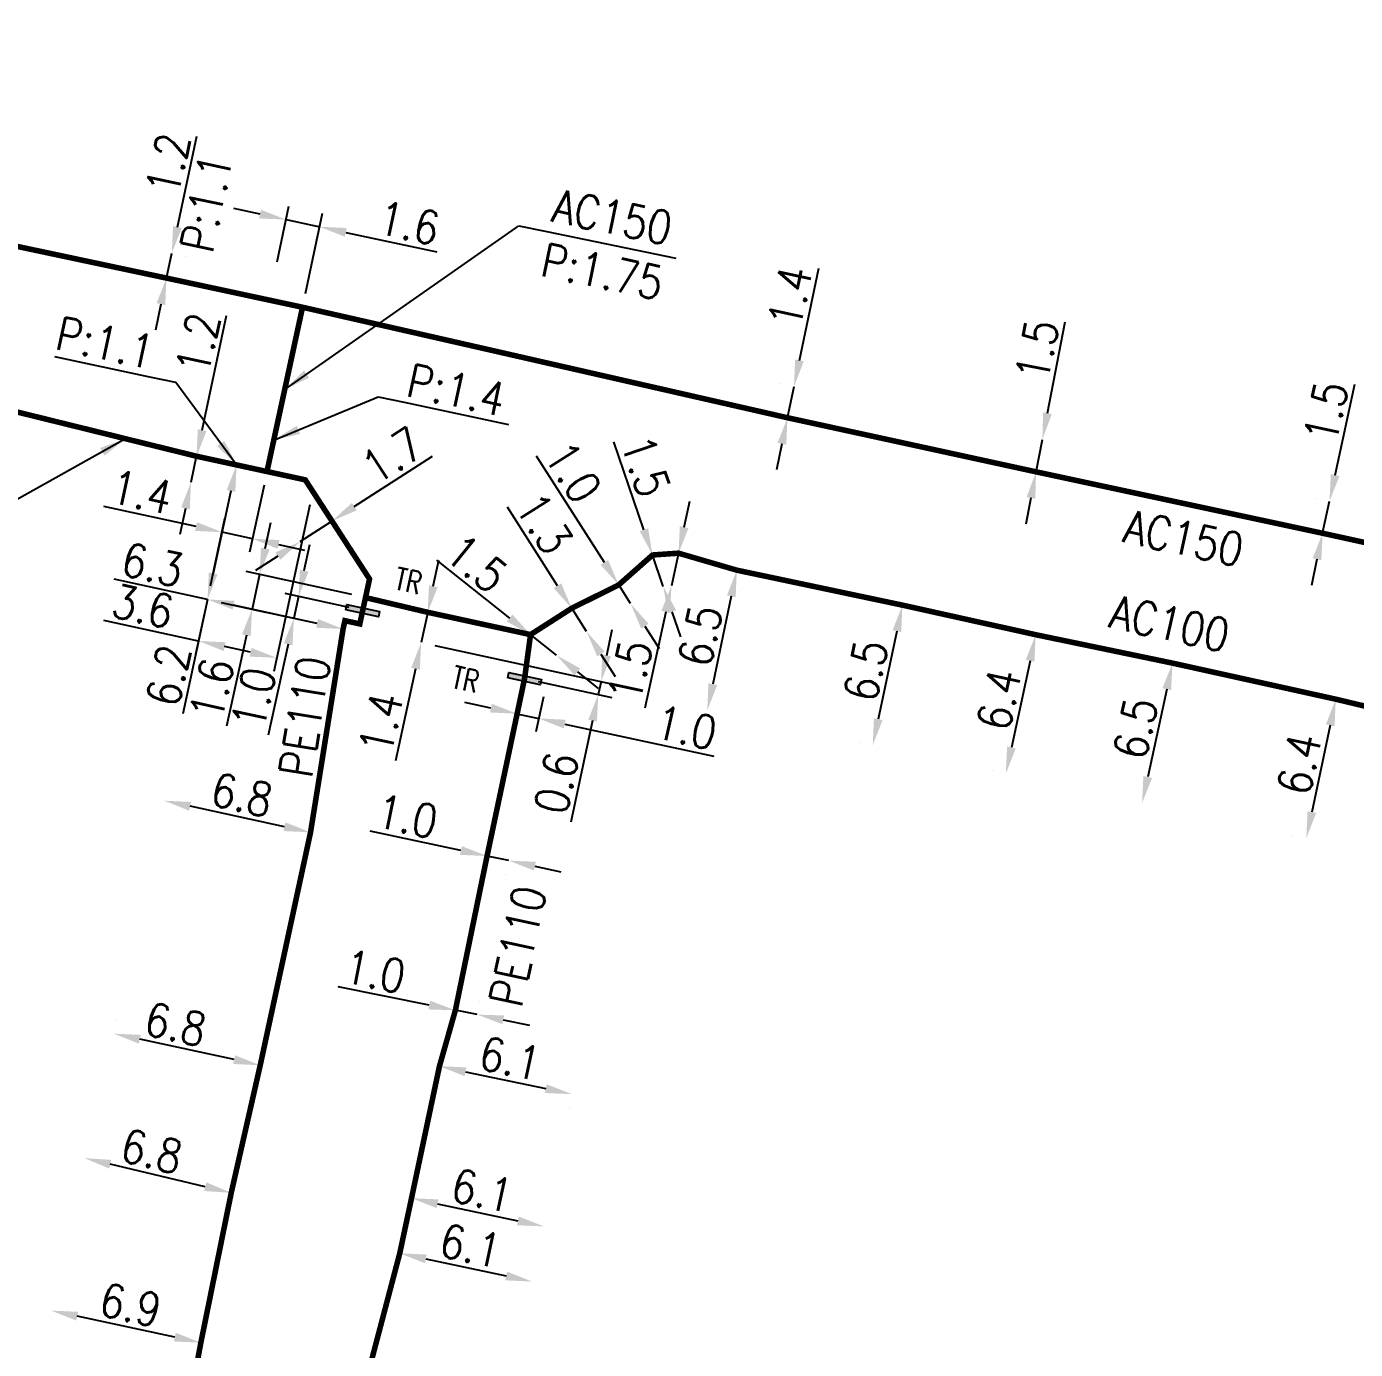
# Model space of a CAD drawing. Header units: millimetres. Extents: x 155997 to 157006, y 121209 to 122008.
# Drawn here: x 156047.7 to 156107.5, y 121793.4 to 121853 of the extents above; entities that cross this region are included whole.
import ezdxf
from ezdxf.enums import TextEntityAlignment as Align

# ---------------------------------------------------------------- set-up
doc = ezdxf.new("R2010")
doc.units = ezdxf.units.MM
doc.linetypes.add('L_25_AP', pattern=[2000, 1000, 1000])
doc.linetypes.add('L_25_PE', pattern=[2000, 1000, 1000])
doc.layers.get('0').update_dxf_attribs({"linetype": 'CONTINUOUS'})
doc.layers.add('L_150', color=1, linetype='CONTINUOUS')
doc.layers.add('L_340', color=7, linetype='CONTINUOUS')
doc.styles.get("Standard").update_dxf_attribs({"font": 'romans.shx', "width": 0.85})
doc.dimstyles.get("Standard").update_dxf_attribs({"dimtxt": 1.5, "dimasz": 1.2, "dimexe": 0.625, "dimexo": 0.625, "dimgap": 0.25, "dimtad": 1, "dimdec": 1, "dimzin": 0, "dimdsep": 46, "dimtxsty": 'Standard', "dimcen": -0.5, "dimadec": 0, "dimazin": 0, "dimtfac": 1, "dimtdec": 1, "dimtmove": 0, "dimatfit": 3, "dimfxl": 0, "dimtolj": 1, "dimtzin": 0, "dimarcsym": 0})

# ---------------------------------------------------------------- blocks, each defined once
blk = doc.blocks.new('*D1057')
at = {"layer": 'L_150', "color": 0, "linetype": 'Continuous', "lineweight": -2, "transparency": 16777216}
for p, q in [((156054.47, 121843.964), (156055.344, 121848.061)), ((156053.979, 121841.666), (156054.219, 121842.791)), ((156054.831, 121842.66), (156054.831, 121842.66)), ((156053.729, 121840.492), (156053.478, 121839.319))]:
    blk.add_line(p, q, dxfattribs=at)
at = {"layer": 'L_150', "color": 0, "linetype": 'Continuous', "transparency": 16777216}
for points in [[(156054.274, 121844.006), (156054.665, 121843.922), (156054.219, 121842.791)], [(156053.533, 121840.534), (156053.924, 121840.451), (156053.979, 121841.666)]]:
    blk.add_solid(points, dxfattribs=at)
at = {"layer": 'L_150', "color": 0, "linetype": 'Continuous', "transparency": 16777216, "insert": (156054.054, 121846.808), "char_height": 1.5, "attachment_point": 5, "rotation": 77.95066}
blk.add_mtext('\\A1;1.2', dxfattribs=at)
blk = doc.blocks.new('*D1059')
at = {"layer": 'L_150', "color": 0, "linetype": 'Continuous', "lineweight": -2, "transparency": 16777216}
for p, q in [((156058.193, 121844.551), (156057.02, 121844.801)), ((156058.961, 121842.399), (156059.497, 121844.911)), ((156059.367, 121844.3), (156060.883, 121843.977)), ((156060.239, 121840.964), (156061.013, 121844.588)), ((156062.056, 121843.726), (156066.153, 121842.852))]:
    blk.add_line(p, q, dxfattribs=at)
at = {"layer": 'L_150', "color": 0, "linetype": 'Continuous', "transparency": 16777216}
for points in [[(156058.235, 121844.746), (156058.151, 121844.355), (156059.367, 121844.3)], [(156062.098, 121843.922), (156062.014, 121843.53), (156060.883, 121843.977)]]:
    blk.add_solid(points, dxfattribs=at)
at = {"layer": 'L_150', "color": 0, "linetype": 'Continuous', "transparency": 16777216, "insert": (156064.9, 121844.142), "char_height": 1.5, "attachment_point": 5, "rotation": 347.95126}
blk.add_mtext('\\A1;1.6', dxfattribs=at)
blk = doc.blocks.new('*D1075')
at = {"layer": 'L_150', "color": 0, "linetype": 'Continuous', "lineweight": -2, "transparency": 16777216}
for p, q in [((156106.045, 121822.823), (156106.045, 121822.823)), ((156106.408, 121821.52), (156105.579, 121817.607)), ((156104.719, 121816.562), (156104.719, 121816.562))]:
    blk.add_line(p, q, dxfattribs=at)
at = {"layer": 'L_150', "color": 0, "linetype": 'Continuous', "transparency": 16777216}
for points in [[(156106.212, 121821.561), (156106.603, 121821.479), (156106.656, 121822.694)], [(156105.384, 121817.648), (156105.775, 121817.565), (156105.331, 121816.433)]]:
    blk.add_solid(points, dxfattribs=at)
at = {"layer": 'L_150', "color": 0, "linetype": 'Continuous', "transparency": 16777216, "insert": (156105.015, 121819.771), "char_height": 1.5, "attachment_point": 5, "rotation": 78.04825}
blk.add_mtext('\\A1;6.4', dxfattribs=at)
blk = doc.blocks.new('*D1077')
at = {"layer": 'L_150', "color": 0, "linetype": 'Continuous', "lineweight": -2, "transparency": 16777216}
blk.add_line((156099.045, 121823.147), (156098.186, 121819.189), dxfattribs=at)
at = {"layer": 'L_150', "color": 0, "linetype": 'Continuous', "transparency": 16777216}
for points in [[(156098.85, 121823.189), (156099.241, 121823.104), (156099.3, 121824.319)], [(156097.991, 121819.231), (156098.382, 121819.146), (156097.932, 121818.016)]]:
    blk.add_solid(points, dxfattribs=at)
at = {"layer": 'L_150', "color": 0, "linetype": 'Continuous', "transparency": 16777216, "insert": (156097.638, 121821.38), "char_height": 1.5, "attachment_point": 5, "rotation": 77.75586}
blk.add_mtext('\\A1;6.5', dxfattribs=at)
blk = doc.blocks.new('*D1078')
at = {"layer": 'L_150', "color": 0, "linetype": 'Continuous', "lineweight": -2, "transparency": 16777216}
for p, q in [((156092.527, 121825.731), (156092.527, 121825.731)), ((156092.885, 121824.426), (156092.045, 121820.516)), ((156091.181, 121819.474), (156091.181, 121819.474))]:
    blk.add_line(p, q, dxfattribs=at)
at = {"layer": 'L_150', "color": 0, "linetype": 'Continuous', "transparency": 16777216}
for points in [[(156092.69, 121824.468), (156093.081, 121824.384), (156093.138, 121825.599)], [(156091.849, 121820.558), (156092.24, 121820.474), (156091.793, 121819.342)]]:
    blk.add_solid(points, dxfattribs=at)
at = {"layer": 'L_150', "color": 0, "linetype": 'Continuous', "transparency": 16777216, "insert": (156091.487, 121822.681), "char_height": 1.5, "attachment_point": 5, "rotation": 77.86652}
blk.add_mtext('\\A1;6.4', dxfattribs=at)
blk = doc.blocks.new('*D1079')
at = {"layer": 'L_150', "color": 0, "linetype": 'Continuous', "lineweight": -2, "transparency": 16777216}
for p, q in [((156086.522, 121827.061), (156086.522, 121827.061)), ((156086.885, 121825.757), (156086.047, 121821.795)), ((156085.187, 121820.75), (156085.187, 121820.75))]:
    blk.add_line(p, q, dxfattribs=at)
at = {"layer": 'L_150', "color": 0, "linetype": 'Continuous', "transparency": 16777216}
for points in [[(156086.69, 121825.799), (156087.081, 121825.716), (156087.134, 121826.931)], [(156085.851, 121821.836), (156086.242, 121821.754), (156085.798, 121820.621)]]:
    blk.add_solid(points, dxfattribs=at)
at = {"layer": 'L_150', "color": 0, "linetype": 'Continuous', "transparency": 16777216, "insert": (156085.488, 121823.983), "char_height": 1.5, "attachment_point": 5, "rotation": 78.04887}
blk.add_mtext('\\A1;6.5', dxfattribs=at)
blk = doc.blocks.new('*D1080')
at = {"layer": 'L_150', "color": 0, "linetype": 'Continuous', "lineweight": -2, "transparency": 16777216}
blk.add_line((156079.426, 121827.331), (156078.591, 121823.368), dxfattribs=at)
at = {"layer": 'L_150', "color": 0, "linetype": 'Continuous', "transparency": 16777216}
for points in [[(156079.23, 121827.373), (156079.621, 121827.29), (156079.673, 121828.506)], [(156078.395, 121823.41), (156078.787, 121823.327), (156078.344, 121822.194)]]:
    blk.add_solid(points, dxfattribs=at)
at = {"layer": 'L_150', "color": 0, "linetype": 'Continuous', "transparency": 16777216, "insert": (156078.03, 121825.556), "char_height": 1.5, "attachment_point": 5, "rotation": 78.10672}
blk.add_mtext('\\A1;6.5', dxfattribs=at)
blk = doc.blocks.new('*D1081')
at = {"layer": 'L_150', "color": 0, "linetype": 'Continuous', "lineweight": -2, "transparency": 16777216}
for p, q in [((156077.303, 121830.444), (156077.559, 121831.617)), ((156077.047, 121829.272), (156076.728, 121827.806)), ((156076.472, 121826.634), (156075.526, 121822.296))]:
    blk.add_line(p, q, dxfattribs=at)
at = {"layer": 'L_150', "color": 0, "linetype": 'Continuous', "transparency": 16777216}
for points in [[(156077.108, 121830.487), (156077.498, 121830.402), (156077.047, 121829.272)], [(156076.277, 121826.677), (156076.668, 121826.591), (156076.728, 121827.806)]]:
    blk.add_solid(points, dxfattribs=at)
at = {"layer": 'L_150', "color": 0, "linetype": 'Continuous', "transparency": 16777216, "insert": (156074.868, 121823.97), "char_height": 1.5, "attachment_point": 5, "rotation": 77.69946}
blk.add_mtext('\\A1;1.5', dxfattribs=at)
blk = doc.blocks.new('*D1082')
at = {"layer": 'L_150', "color": 0, "linetype": 'Continuous', "lineweight": -2, "transparency": 16777216}
for p, q in [((156073.707, 121828.854), (156070.655, 121833.649)), ((156074.888, 121826.998), (156074.352, 121827.842)), ((156075.533, 121825.986), (156076.177, 121824.973))]:
    blk.add_line(p, q, dxfattribs=at)
at = {"layer": 'L_150', "color": 0, "linetype": 'Continuous', "transparency": 16777216}
for points in [[(156073.876, 121828.961), (156073.538, 121828.747), (156074.352, 121827.842)], [(156075.701, 121826.093), (156075.364, 121825.878), (156074.888, 121826.998)]]:
    blk.add_solid(points, dxfattribs=at)
at = {"layer": 'L_150', "color": 0, "linetype": 'Continuous', "transparency": 16777216, "insert": (156072.301, 121832.925), "char_height": 1.5, "attachment_point": 5, "rotation": 302.47509}
blk.add_mtext('\\A1;1.0', dxfattribs=at)
blk = doc.blocks.new('*D1083')
at = {"layer": 'L_150', "color": 0, "linetype": 'Continuous', "lineweight": -2, "transparency": 16777216}
for p, q in [((156055.587, 121834.813), (156056.69, 121839.973)), ((156055.085, 121832.466), (156055.336, 121833.639)), ((156054.834, 121831.292), (156054.583, 121830.119))]:
    blk.add_line(p, q, dxfattribs=at)
at = {"layer": 'L_150', "color": 0, "linetype": 'Continuous', "transparency": 16777216}
for points in [[(156055.391, 121834.855), (156055.782, 121834.771), (156055.336, 121833.639)], [(156054.638, 121831.334), (156055.03, 121831.251), (156055.085, 121832.466)]]:
    blk.add_solid(points, dxfattribs=at)
at = {"layer": 'L_150', "color": 0, "linetype": 'Continuous', "transparency": 16777216, "insert": (156055.4, 121838.721), "char_height": 1.5, "attachment_point": 5, "rotation": 77.93035}
blk.add_mtext('\\A1;1.2', dxfattribs=at)
blk = doc.blocks.new('*D1098')
at = {"layer": 'L_150', "color": 0, "linetype": 'Continuous', "lineweight": -2, "transparency": 16777216}
for p, q in [((156051.738, 121808.236), (156051.738, 121808.236)), ((156057.031, 121806.454), (156052.779, 121807.372)), ((156058.335, 121806.811), (156058.335, 121806.811))]:
    blk.add_line(p, q, dxfattribs=at)
at = {"layer": 'L_150', "color": 0, "linetype": 'Continuous', "transparency": 16777216}
for points in [[(156052.821, 121807.568), (156052.736, 121807.177), (156051.606, 121807.626)], [(156057.073, 121806.649), (156056.988, 121806.258), (156058.203, 121806.201)]]:
    blk.add_solid(points, dxfattribs=at)
at = {"layer": 'L_150', "color": 0, "linetype": 'Continuous', "transparency": 16777216, "insert": (156054.396, 121808.046), "char_height": 1.5, "attachment_point": 5, "rotation": 347.813}
blk.add_mtext('\\A1;6.8', dxfattribs=at)
blk = doc.blocks.new('*D1099')
at = {"layer": 'L_150', "color": 0, "linetype": 'Continuous', "lineweight": -2, "transparency": 16777216}
blk.add_line((156059.297, 121816.949), (156055.045, 121817.867), dxfattribs=at)
at = {"layer": 'L_150', "color": 0, "linetype": 'Continuous', "transparency": 16777216}
for points in [[(156055.087, 121818.063), (156055.003, 121817.672), (156053.872, 121818.121)], [(156059.339, 121817.144), (156059.255, 121816.753), (156060.47, 121816.696)]]:
    blk.add_solid(points, dxfattribs=at)
at = {"layer": 'L_150', "color": 0, "linetype": 'Continuous', "transparency": 16777216, "insert": (156057.382, 121818.386), "char_height": 1.5, "attachment_point": 5, "rotation": 347.81362}
blk.add_mtext('\\A1;6.8', dxfattribs=at)
blk = doc.blocks.new('*D1100')
at = {"layer": 'L_150', "color": 0, "linetype": 'Continuous', "lineweight": -2, "transparency": 16777216}
for p, q in [((156056.886, 121832.074), (156056.083, 121828.36)), ((156055.83, 121827.187), (156054.717, 121822.031))]:
    blk.add_line(p, q, dxfattribs=at)
at = {"layer": 'L_150', "color": 0, "linetype": 'Continuous', "transparency": 16777216}
for points in [[(156056.69, 121832.117), (156057.081, 121832.032), (156057.139, 121833.247)], [(156055.888, 121828.402), (156056.279, 121828.318), (156055.83, 121827.187)]]:
    blk.add_solid(points, dxfattribs=at)
at = {"layer": 'L_150', "color": 0, "linetype": 'Continuous', "transparency": 16777216, "insert": (156054.068, 121823.763), "char_height": 1.5, "attachment_point": 5, "rotation": 77.81362}
blk.add_mtext('\\A1;6.2', dxfattribs=at)
blk = doc.blocks.new('*D1101')
at = {"layer": 'L_150', "color": 0, "linetype": 'Continuous', "lineweight": -2, "transparency": 16777216}
blk.add_line((156055.73, 121800.731), (156051.448, 121801.743), dxfattribs=at)
at = {"layer": 'L_150', "color": 0, "linetype": 'Continuous', "transparency": 16777216}
for points in [[(156051.494, 121801.938), (156051.402, 121801.548), (156050.28, 121802.019)], [(156055.776, 121800.925), (156055.684, 121800.536), (156056.897, 121800.454)]]:
    blk.add_solid(points, dxfattribs=at)
at = {"layer": 'L_150', "color": 0, "linetype": 'Continuous', "transparency": 16777216, "insert": (156053.317, 121802.329), "char_height": 1.5, "attachment_point": 5, "rotation": 346.69649}
blk.add_mtext('\\A1;6.8', dxfattribs=at)
blk = doc.blocks.new('*D1102')
at = {"layer": 'L_150', "color": 0, "linetype": 'Continuous', "lineweight": -2, "transparency": 16777216}
blk.add_line((156054.356, 121793.954), (156049.956, 121794.896), dxfattribs=at)
at = {"layer": 'L_150', "color": 0, "linetype": 'Continuous', "transparency": 16777216}
for points in [[(156049.998, 121795.092), (156049.914, 121794.701), (156048.782, 121795.148)], [(156054.398, 121794.149), (156054.314, 121793.758), (156055.529, 121793.703)]]:
    blk.add_solid(points, dxfattribs=at)
at = {"layer": 'L_150', "color": 0, "linetype": 'Continuous', "transparency": 16777216, "insert": (156052.365, 121795.403), "char_height": 1.5, "attachment_point": 5, "rotation": 347.91257}
blk.add_mtext('\\A1;6.9', dxfattribs=at)
blk = doc.blocks.new('*D1108')
at = {"layer": 'L_150', "color": 0, "linetype": 'Continuous', "lineweight": -2, "transparency": 16777216}
for p, q in [((156067.247, 121815.875), (156063.149, 121816.742)), ((156069.4, 121815.42), (156068.422, 121815.627)), ((156068.292, 121815.016), (156068.292, 121815.016)), ((156069.271, 121814.809), (156069.271, 121814.809)), ((156070.574, 121815.172), (156071.748, 121814.923))]:
    blk.add_line(p, q, dxfattribs=at)
at = {"layer": 'L_150', "color": 0, "linetype": 'Continuous', "transparency": 16777216}
for points in [[(156067.289, 121816.071), (156067.206, 121815.68), (156068.422, 121815.627)], [(156070.615, 121815.367), (156070.533, 121814.976), (156069.4, 121815.42)]]:
    blk.add_solid(points, dxfattribs=at)
at = {"layer": 'L_150', "color": 0, "linetype": 'Continuous', "transparency": 16777216, "insert": (156064.818, 121817.411), "char_height": 1.5, "attachment_point": 5, "rotation": 348.0579}
blk.add_mtext('\\A1;1.0', dxfattribs=at)
blk = doc.blocks.new('*D1109')
at = {"layer": 'L_150', "color": 0, "linetype": 'Continuous', "lineweight": -2, "transparency": 16777216}
for p, q in [((156065.818, 121808.913), (156061.709, 121809.732)), ((156067.117, 121809.292), (156067.117, 121809.292)), ((156068.098, 121809.096), (156068.098, 121809.096)), ((156067.975, 121808.483), (156066.995, 121808.679)), ((156069.152, 121808.249), (156070.329, 121808.015))]:
    blk.add_line(p, q, dxfattribs=at)
at = {"layer": 'L_150', "color": 0, "linetype": 'Continuous', "transparency": 16777216}
for points in [[(156065.857, 121809.109), (156065.779, 121808.717), (156066.995, 121808.679)], [(156069.191, 121808.445), (156069.113, 121808.053), (156067.975, 121808.483)]]:
    blk.add_solid(points, dxfattribs=at)
at = {"layer": 'L_150', "color": 0, "linetype": 'Continuous', "transparency": 16777216, "insert": (156063.371, 121810.421), "char_height": 1.5, "attachment_point": 5, "rotation": 348.73319}
blk.add_mtext('\\A1;1.0', dxfattribs=at)
blk = doc.blocks.new('*D1111')
at = {"layer": 'L_150', "color": 0, "linetype": 'Continuous', "lineweight": -2, "transparency": 16777216}
for p, q in [((156067.451, 121805.91), (156071.072, 121805.147)), ((156066.148, 121805.545), (156066.148, 121805.545)), ((156072.117, 121804.288), (156072.117, 121804.288))]:
    blk.add_line(p, q, dxfattribs=at)
at = {"layer": 'L_150', "color": 0, "linetype": 'Continuous', "transparency": 16777216}
for points in [[(156067.492, 121806.105), (156067.41, 121805.714), (156066.277, 121806.157)], [(156071.113, 121805.343), (156071.03, 121804.951), (156072.246, 121804.899)]]:
    blk.add_solid(points, dxfattribs=at)
at = {"layer": 'L_150', "color": 0, "linetype": 'Continuous', "transparency": 16777216, "insert": (156069.467, 121806.507), "char_height": 1.5, "attachment_point": 5, "rotation": 348.10281}
blk.add_mtext('\\A1;6.1', dxfattribs=at)
blk = doc.blocks.new('*D1112')
at = {"layer": 'L_150', "color": 0, "linetype": 'Continuous', "lineweight": -2, "transparency": 16777216}
blk.add_line((156066.192, 121799.962), (156069.811, 121799.19), dxfattribs=at)
at = {"layer": 'L_150', "color": 0, "linetype": 'Continuous', "transparency": 16777216}
for points in [[(156066.234, 121800.157), (156066.15, 121799.766), (156065.019, 121800.212)], [(156069.853, 121799.386), (156069.769, 121798.995), (156070.984, 121798.94)]]:
    blk.add_solid(points, dxfattribs=at)
at = {"layer": 'L_150', "color": 0, "linetype": 'Continuous', "transparency": 16777216, "insert": (156068.21, 121800.554), "char_height": 1.5, "attachment_point": 5, "rotation": 347.96234}
blk.add_mtext('\\A1;6.1', dxfattribs=at)
blk = doc.blocks.new('*D1113')
at = {"layer": 'L_150', "color": 0, "linetype": 'Continuous', "lineweight": -2, "transparency": 16777216}
blk.add_line((156065.663, 121797.479), (156069.281, 121796.707), dxfattribs=at)
at = {"layer": 'L_150', "color": 0, "linetype": 'Continuous', "transparency": 16777216}
for points in [[(156065.704, 121797.674), (156065.621, 121797.283), (156064.489, 121797.729)], [(156069.323, 121796.903), (156069.24, 121796.512), (156070.455, 121796.457)]]:
    blk.add_solid(points, dxfattribs=at)
at = {"layer": 'L_150', "color": 0, "linetype": 'Continuous', "transparency": 16777216, "insert": (156067.681, 121798.071), "char_height": 1.5, "attachment_point": 5, "rotation": 347.96234}
blk.add_mtext('\\A1;6.1', dxfattribs=at)
blk = doc.blocks.new('*D1127')
at = {"layer": 'L_150', "color": 0, "linetype": 'Continuous', "lineweight": -2, "transparency": 16777216}
for p, q in [((156062.442, 121831.371), (156065.958, 121833.65)), ((156060.008, 121829.794), (156061.435, 121830.719)), ((156059.001, 121829.142), (156057.994, 121828.489))]:
    blk.add_line(p, q, dxfattribs=at)
at = {"layer": 'L_150', "color": 0, "linetype": 'Continuous', "transparency": 16777216}
for points in [[(156062.333, 121831.539), (156062.551, 121831.204), (156061.435, 121830.719)], [(156058.893, 121829.309), (156059.11, 121828.974), (156060.008, 121829.794)]]:
    blk.add_solid(points, dxfattribs=at)
at = {"layer": 'L_150', "color": 0, "linetype": 'Continuous', "transparency": 16777216, "insert": (156064.16, 121833.676), "char_height": 1.5, "attachment_point": 5, "rotation": 32.94492}
blk.add_mtext('\\A1;1.7', dxfattribs=at)
blk = doc.blocks.new('*D1128')
at = {"layer": 'L_150', "color": 0, "linetype": 'Continuous', "lineweight": -2, "transparency": 16777216}
for p, q in [((156058.375, 121832.339), (156057.721, 121829.311)), ((156055.312, 121830.471), (156051.157, 121831.368)), ((156055.962, 121827.798), (156056.616, 121830.828)), ((156057.853, 121829.922), (156056.484, 121830.217)), ((156059.026, 121829.668), (156060.199, 121829.415))]:
    blk.add_line(p, q, dxfattribs=at)
at = {"layer": 'L_150', "color": 0, "linetype": 'Continuous', "transparency": 16777216}
for points in [[(156055.354, 121830.666), (156055.269, 121830.275), (156056.484, 121830.217)], [(156059.068, 121829.864), (156058.984, 121829.473), (156057.853, 121829.922)]]:
    blk.add_solid(points, dxfattribs=at)
at = {"layer": 'L_150', "color": 0, "linetype": 'Continuous', "transparency": 16777216, "insert": (156052.859, 121832.023), "char_height": 1.5, "attachment_point": 5, "rotation": 347.81362}
blk.add_mtext('\\A1;1.4', dxfattribs=at)
blk = doc.blocks.new('*D1129')
at = {"layer": 'L_150', "color": 0, "linetype": 'Continuous', "lineweight": -2, "transparency": 16777216}
for p, q in [((156060.434, 121831.45), (156058.813, 121823.944)), ((156055.426, 121825.315), (156051.153, 121826.237)), ((156055.698, 121826.576), (156055.294, 121824.704)), ((156057.772, 121824.808), (156056.599, 121825.061))]:
    blk.add_line(p, q, dxfattribs=at)
at = {"layer": 'L_150', "color": 0, "linetype": 'Continuous', "transparency": 16777216}
for points in [[(156056.641, 121825.257), (156056.556, 121824.866), (156055.426, 121825.315)], [(156057.814, 121825.004), (156057.729, 121824.613), (156058.945, 121824.555)]]:
    blk.add_solid(points, dxfattribs=at)
at = {"layer": 'L_150', "color": 0, "linetype": 'Continuous', "transparency": 16777216, "insert": (156052.914, 121826.88), "char_height": 1.5, "attachment_point": 5, "rotation": 347.81362}
blk.add_mtext('\\A1;3.6', dxfattribs=at)
blk = doc.blocks.new('*D1130')
at = {"layer": 'L_150', "color": 0, "linetype": 'Continuous', "lineweight": -2, "transparency": 16777216}
for p, q in [((156066.001, 121827.782), (156066.254, 121828.955)), ((156065.748, 121826.609), (156065.452, 121825.241)), ((156065.199, 121824.068), (156064.302, 121819.914))]:
    blk.add_line(p, q, dxfattribs=at)
at = {"layer": 'L_150', "color": 0, "linetype": 'Continuous', "transparency": 16777216}
for points in [[(156065.805, 121827.825), (156066.196, 121827.74), (156065.748, 121826.609)], [(156065.003, 121824.11), (156065.394, 121824.026), (156065.452, 121825.241)]]:
    blk.add_solid(points, dxfattribs=at)
at = {"layer": 'L_150', "color": 0, "linetype": 'Continuous', "transparency": 16777216, "insert": (156063.646, 121821.616), "char_height": 1.5, "attachment_point": 5, "rotation": 77.81362}
blk.add_mtext('\\A1;1.4', dxfattribs=at)
blk = doc.blocks.new('L_340_19')
at = {"linetype": 'Continuous'}
blk.add_hatch(color=0, dxfattribs=at).paths.add_polyline_path([(0.125, 0.75), (-0.125, 0.75), (-0.125, -0.75), (0.125, -0.75)])
at = {"color": 0, "linetype": 'Continuous'}
blk.add_lwpolyline([(-0.125, 0.75), (0.125, 0.75), (0.125, -0.75), (-0.125, -0.75)], close=True, dxfattribs=at)
at = {"color": 0, "linetype": 'Continuous', "width": 0.75}
for tag, height, flags, p in [('TR', 1, 8, (0, 1.981)), ('DEF_LEG', 1.2, 3, (0, -5)), ('DEF_COUP', 1.2, 3, (0, -7.5)), ('DEF_TYPE', 1.2, 3, (0, -10))]:
    blk.add_attdef(tag, text='', height=height, dxfattribs=dict(at, flags=flags)).set_placement(p, align=Align.MIDDLE)
blk = doc.blocks.new('*D1131')
at = {"layer": 'L_340', "color": 0, "linetype": 'Continuous', "lineweight": -2, "transparency": 16777216}
for p, q in [((156073.811, 121824.663), (156074.064, 121825.836)), ((156066.063, 121825.109), (156074.168, 121823.359)), ((156070.723, 121823.489), (156074.042, 121822.772)), ((156073.558, 121823.491), (156073.431, 121822.904)), ((156073.178, 121821.731), (156072.19, 121817.158))]:
    blk.add_line(p, q, dxfattribs=at)
at = {"layer": 'L_340', "color": 0, "linetype": 'Continuous', "transparency": 16777216}
for points in [[(156073.615, 121824.706), (156074.006, 121824.621), (156073.558, 121823.491)], [(156072.982, 121821.773), (156073.373, 121821.689), (156073.431, 121822.904)]]:
    blk.add_solid(points, dxfattribs=at)
at = {"layer": 'L_340', "color": 0, "linetype": 'Continuous', "transparency": 16777216, "insert": (156071.547, 121818.919), "char_height": 1.5, "attachment_point": 5, "rotation": 77.81362}
blk.add_mtext('\\A1;0.6', dxfattribs=at)
blk = doc.blocks.new('*D1132')
at = {"layer": 'L_340', "color": 0, "linetype": 'Continuous', "lineweight": -2, "transparency": 16777216}
for p, q in [((156068.597, 121822.291), (156067.425, 121822.545)), ((156069.98, 121823.01), (156069.638, 121821.427)), ((156070.958, 121822.799), (156070.616, 121821.216)), ((156069.77, 121822.038), (156070.748, 121821.827)), ((156071.921, 121821.574), (156078.639, 121820.123))]:
    blk.add_line(p, q, dxfattribs=at)
at = {"layer": 'L_340', "color": 0, "linetype": 'Continuous', "transparency": 16777216}
for points in [[(156068.64, 121822.487), (156068.555, 121822.096), (156069.77, 121822.038)], [(156071.963, 121821.769), (156071.879, 121821.378), (156070.748, 121821.827)]]:
    blk.add_solid(points, dxfattribs=at)
at = {"layer": 'L_340', "color": 0, "linetype": 'Continuous', "transparency": 16777216, "insert": (156077.389, 121821.416), "char_height": 1.5, "attachment_point": 5, "rotation": 347.81362}
blk.add_mtext('\\A1;1.0', dxfattribs=at)
blk = doc.blocks.new('*D1143')
at = {"layer": 'L_150', "color": 0, "linetype": 'Continuous', "lineweight": -2, "transparency": 16777216}
for p, q in [((156082.496, 121837.958), (156083.369, 121842.118)), ((156081.638, 121836.912), (156081.638, 121836.912)), ((156081.954, 121835.374), (156082.25, 121836.784)), ((156081.342, 121835.503), (156081.342, 121835.503)), ((156081.708, 121834.2), (156081.461, 121833.026))]:
    blk.add_line(p, q, dxfattribs=at)
at = {"layer": 'L_150', "color": 0, "linetype": 'Continuous', "transparency": 16777216}
for points in [[(156082.3, 121837.999), (156082.692, 121837.917), (156082.25, 121836.784)], [(156081.512, 121834.241), (156081.903, 121834.159), (156081.954, 121835.374)]]:
    blk.add_solid(points, dxfattribs=at)
at = {"layer": 'L_150', "color": 0, "linetype": 'Continuous', "transparency": 16777216, "insert": (156082.077, 121840.83), "char_height": 1.5, "attachment_point": 5, "rotation": 78.15136}
blk.add_mtext('\\A1;1.4', dxfattribs=at)
blk = doc.blocks.new('*D1144')
at = {"layer": 'L_150', "color": 0, "linetype": 'Continuous', "lineweight": -2, "transparency": 16777216}
for p, q in [((156093.669, 121835.577), (156094.47, 121839.689)), ((156093.154, 121832.937), (156093.439, 121834.4)), ((156092.924, 121831.759), (156092.695, 121830.582))]:
    blk.add_line(p, q, dxfattribs=at)
at = {"layer": 'L_150', "color": 0, "linetype": 'Continuous', "transparency": 16777216}
for points in [[(156093.473, 121835.616), (156093.865, 121835.539), (156093.439, 121834.4)], [(156092.728, 121831.798), (156093.121, 121831.721), (156093.154, 121832.937)]]:
    blk.add_solid(points, dxfattribs=at)
at = {"layer": 'L_150', "color": 0, "linetype": 'Continuous', "transparency": 16777216, "insert": (156093.203, 121838.414), "char_height": 1.5, "attachment_point": 5, "rotation": 78.96802}
blk.add_mtext('\\A1;1.5', dxfattribs=at)
blk = doc.blocks.new('*D1145')
at = {"layer": 'L_150', "color": 0, "linetype": 'Continuous', "lineweight": -2, "transparency": 16777216}
for p, q in [((156106.629, 121832.789), (156107.512, 121836.885)), ((156105.765, 121831.748), (156105.765, 121831.748)), ((156106.064, 121830.17), (156106.376, 121831.616)), ((156105.453, 121830.301), (156105.453, 121830.301)), ((156105.811, 121828.997), (156105.558, 121827.823))]:
    blk.add_line(p, q, dxfattribs=at)
at = {"layer": 'L_150', "color": 0, "linetype": 'Continuous', "transparency": 16777216}
for points in [[(156106.433, 121832.831), (156106.824, 121832.747), (156106.376, 121831.616)], [(156105.616, 121829.039), (156106.007, 121828.954), (156106.064, 121830.17)]]:
    blk.add_solid(points, dxfattribs=at)
at = {"layer": 'L_150', "color": 0, "linetype": 'Continuous', "transparency": 16777216, "insert": (156106.219, 121835.634), "char_height": 1.5, "attachment_point": 5, "rotation": 77.83268}
blk.add_mtext('\\A1;1.5', dxfattribs=at)
blk = doc.blocks.new('*D1157')
at = {"layer": 'L_150', "color": 0, "linetype": 'Continuous', "lineweight": -2, "transparency": 16777216}
for p, q in [((156055.83, 121827.187), (156051.619, 121828.107)), ((156060.764, 121826.11), (156057.002, 121826.931))]:
    blk.add_line(p, q, dxfattribs=at)
at = {"layer": 'L_150', "color": 0, "linetype": 'Continuous', "transparency": 16777216}
for points in [[(156057.045, 121827.126), (156056.96, 121826.736), (156055.83, 121827.187)], [(156060.806, 121826.305), (156060.721, 121825.914), (156061.936, 121825.854)]]:
    blk.add_solid(points, dxfattribs=at)
at = {"layer": 'L_150', "color": 0, "linetype": 'Continuous', "transparency": 16777216, "insert": (156053.352, 121828.752), "char_height": 1.5, "attachment_point": 5, "rotation": 347.68051}
blk.add_mtext('\\A1;6.3', dxfattribs=at)
blk = doc.blocks.new('*D1158')
at = {"layer": 'L_150', "color": 0, "linetype": 'Continuous', "lineweight": -2, "transparency": 16777216}
for p, q in [((156058.432, 121829.485), (156058.688, 121830.657)), ((156062.335, 121827.404), (156057.565, 121828.446)), ((156058.176, 121828.313), (156057.835, 121826.749)), ((156056.441, 121827.054), (156058.445, 121826.616)), ((156057.579, 121825.577), (156056.685, 121821.484))]:
    blk.add_line(p, q, dxfattribs=at)
at = {"layer": 'L_150', "color": 0, "linetype": 'Continuous', "transparency": 16777216}
for points in [[(156058.237, 121829.528), (156058.627, 121829.442), (156058.176, 121828.313)], [(156057.383, 121825.62), (156057.774, 121825.534), (156057.835, 121826.749)]]:
    blk.add_solid(points, dxfattribs=at)
at = {"layer": 'L_150', "color": 0, "linetype": 'Continuous', "transparency": 16777216, "insert": (156056.027, 121823.158), "char_height": 1.5, "attachment_point": 5, "rotation": 77.68051}
blk.add_mtext('\\A1;1.6', dxfattribs=at)
blk = doc.blocks.new('*D1159')
at = {"layer": 'L_340', "color": 0, "linetype": 'Continuous', "lineweight": -2, "transparency": 16777216}
for p, q in [((156060.187, 121828.487), (156060.443, 121829.66)), ((156062.209, 121826.818), (156059.32, 121827.448)), ((156059.931, 121827.315), (156059.717, 121826.338)), ((156056.441, 121827.054), (156060.328, 121826.205)), ((156059.461, 121825.166), (156058.568, 121821.073))]:
    blk.add_line(p, q, dxfattribs=at)
at = {"layer": 'L_340', "color": 0, "linetype": 'Continuous', "transparency": 16777216}
for points in [[(156059.991, 121828.53), (156060.382, 121828.445), (156059.931, 121827.315)], [(156059.266, 121825.208), (156059.657, 121825.123), (156059.717, 121826.338)]]:
    blk.add_solid(points, dxfattribs=at)
at = {"layer": 'L_340', "color": 0, "linetype": 'Continuous', "transparency": 16777216, "insert": (156057.909, 121822.747), "char_height": 1.5, "attachment_point": 5, "rotation": 77.68051}
blk.add_mtext('\\A1;1.0', dxfattribs=at)
blk = doc.blocks.new('*D1211')
at = {"layer": 'L_150', "color": 0, "linetype": 'Continuous', "lineweight": -2, "transparency": 16777216}
for p, q in [((156075.49, 121830.327), (156074.135, 121834.291)), ((156076.363, 121827.772), (156075.878, 121829.191)), ((156076.751, 121826.636), (156077.139, 121825.501))]:
    blk.add_line(p, q, dxfattribs=at)
at = {"layer": 'L_150', "color": 0, "linetype": 'Continuous', "transparency": 16777216}
for points in [[(156075.679, 121830.392), (156075.3, 121830.262), (156075.878, 121829.191)], [(156076.94, 121826.701), (156076.562, 121826.572), (156076.363, 121827.772)]]:
    blk.add_solid(points, dxfattribs=at)
at = {"layer": 'L_150', "color": 0, "linetype": 'Continuous', "transparency": 16777216, "insert": (156075.565, 121833.2), "char_height": 1.5, "attachment_point": 5, "rotation": 288.86686}
blk.add_mtext('\\A1;1.5', dxfattribs=at)
blk = doc.blocks.new('*D1212')
at = {"layer": 'L_150', "color": 0, "linetype": 'Continuous', "lineweight": -2, "transparency": 16777216}
for p, q in [((156071.592, 121827.804), (156069.343, 121831.339)), ((156072.908, 121825.738), (156072.237, 121826.792)), ((156073.552, 121824.725), (156074.196, 121823.713))]:
    blk.add_line(p, q, dxfattribs=at)
at = {"layer": 'L_150', "color": 0, "linetype": 'Continuous', "transparency": 16777216}
for points in [[(156071.761, 121827.912), (156071.424, 121827.697), (156072.237, 121826.792)], [(156073.721, 121824.833), (156073.383, 121824.618), (156072.908, 121825.738)]]:
    blk.add_solid(points, dxfattribs=at)
at = {"layer": 'L_150', "color": 0, "linetype": 'Continuous', "transparency": 16777216, "insert": (156070.989, 121830.615), "char_height": 1.5, "attachment_point": 5, "rotation": 302.47509}
blk.add_mtext('\\A1;1.3', dxfattribs=at)
blk = doc.blocks.new('*D1213')
at = {"layer": 'L_150', "color": 0, "linetype": 'Continuous', "lineweight": -2, "transparency": 16777216}
for p, q in [((156069.441, 121826.349), (156066.16, 121828.954)), ((156071.556, 121824.67), (156070.381, 121825.603)), ((156072.495, 121823.924), (156073.435, 121823.178))]:
    blk.add_line(p, q, dxfattribs=at)
at = {"layer": 'L_150', "color": 0, "linetype": 'Continuous', "transparency": 16777216}
for points in [[(156069.565, 121826.506), (156069.317, 121826.192), (156070.381, 121825.603)], [(156072.62, 121824.081), (156072.371, 121823.767), (156071.556, 121824.67)]]:
    blk.add_solid(points, dxfattribs=at)
at = {"layer": 'L_150', "color": 0, "linetype": 'Continuous', "transparency": 16777216, "insert": (156067.952, 121828.808), "char_height": 1.5, "attachment_point": 5, "rotation": 321.55333}
blk.add_mtext('\\A1;1.5', dxfattribs=at)

msp = doc.modelspace()

# ---------------------------------------------------------------- linework, layer by layer
at = {"layer": 'L_150', "linetype": 'L_25_AP', "ltscale": 0.5, "const_width": 0.25, "flags": 128}
for points in [[(156218.739, 121798.108), (156218.739, 121798.108), (156217.951, 121798.355), (156217.184, 121798.596), (156212.876, 121800.448), (156210.839, 121801.106), (156199.451, 121804.84), (156181, 121810.502), (156171.8, 121813.436), (156146.7, 121821.231), (156134.806, 121823.801), (156122.88, 121826.481), (156106.064, 121830.17), (156093.154, 121832.937), (156081.954, 121835.374), (156060.109, 121840.352), (156053.979, 121841.666), (156036.313, 121845.414), (156023.595, 121848.106), (156022.221, 121848.397), (156009.554, 121850.954), (156006.505, 121851.57), (156006.505, 121851.57), (156000, 121852.872)], [(156062.819, 121826.684), (156062.946, 121827.271), (156063.127, 121828.108), (156061.435, 121830.719), (156060.566, 121832.06), (156060.232, 121832.575), (156058.507, 121832.95), (156057.139, 121833.247), (156055.336, 121833.639), (156038.964, 121837.676), (156025.45, 121840.171), (156024.13, 121840.452)], [(156060.109, 121840.352), (156058.507, 121832.95)], [(156070.112, 121823.621), (156070.381, 121825.603), (156072.237, 121826.792), (156074.352, 121827.842), (156075.878, 121829.191), (156077.047, 121829.272), (156077.047, 121829.272), (156079.673, 121828.506), (156087.134, 121826.931), (156093.138, 121825.599), (156099.3, 121824.319), (156106.656, 121822.694), (156110.467, 121821.781), (156117.952, 121820.235), (156125.942, 121818.56), (156137.702, 121816.05), (156143.513, 121814.407), (156163.209, 121808.535), (156166.763, 121807.394), (156167.571, 121807.345), (156168.37, 121807.088), (156168.502, 121806.778)], [(156070.381, 121825.603), (156065.748, 121826.609), (156062.946, 121827.271)]]:
    msp.add_lwpolyline(points, dxfattribs=at)
at = {"layer": 'L_150', "linetype": 'L_25_PE', "ltscale": 0.5, "const_width": 0.25, "flags": 128}
msp.add_lwpolyline([(156062.819, 121826.684), (156062.69, 121826.085), (156062.018, 121826.231), (156061.936, 121825.854), (156060.47, 121816.696), (156058.203, 121806.201), (156056.897, 121800.454), (156055.529, 121793.703), (156054.261, 121786.975), (156052.725, 121780.41), (156051.36, 121774.099), (156049.524, 121765.635), (156048.888, 121760.067)], dxfattribs=at)
msp.add_lwpolyline([(156070.112, 121823.621), (156068.422, 121815.627), (156066.995, 121808.679), (156066.277, 121806.157), (156065.019, 121800.212), (156064.489, 121797.729), (156062.885, 121791.644), (156061.504, 121786.139), (156060.556, 121781.764), (156059.388, 121775.879), (156058.083, 121769.65), (156056.444, 121761.572), (156054.474, 121753.159), (156054.517, 121752.089), (156054.181, 121750.485, 0.243893), (156055.477, 121745.941), (156055.477, 121745.941), (156055.477, 121745.941, 0.12553), (156057.608, 121744.687), (156058.378, 121744.463), (156063.676, 121742.944), (156066.453, 121742.602), (156070.384, 121742.118), (156076.663, 121739.993), (156084.452, 121738.53), (156093.247, 121736.641), (156100.751, 121735.083), (156112.628, 121732.977), (156112.628, 121732.977), (156117.551, 121732.105, 0.283655), (156121.805, 121733.728), (156123.475, 121736.036), (156123.475, 121736.036), (156127.506, 121741.404), (156132.317, 121748.006), (156136.869, 121753.956), (156140.78, 121759.131), (156144.85, 121764.565), (156149.574, 121770.878), (156153.01, 121775.604), (156158.133, 121782.582), (156159.449, 121784.439), (156163.114, 121788.96), (156167.674, 121795.608), (156169.128, 121797.46)], format="xyb", dxfattribs=at)

# ---------------------------------------------------------------- block references
at = {"layer": 'L_340'}
ref = msp.add_blockref('L_340_19', (156062.819, 121826.684), dxfattribs=dict(at, rotation=77.81362122391295))
ref.add_attrib('TR', 'TR', dxfattribs={"layer": '0', "color": 0, "linetype": 'Continuous', "height": 1, "rotation": 347.84343, "width": 0.75, "flags": 8}).set_placement((156064.879, 121828.025), align=Align.MIDDLE)
ref = msp.add_blockref('L_340_19', (156070.112, 121823.621), dxfattribs=dict(at, rotation=77.81362122168564))
ref.add_attrib('TR', 'TR', dxfattribs={"layer": '0', "color": 0, "linetype": 'Continuous', "height": 1, "rotation": 347.84343, "width": 0.75, "flags": 8}).set_placement((156067.455, 121823.585), align=Align.MIDDLE)

# ---------------------------------------------------------------- texts
at = {"layer": 'L_150', "linetype": 'Continuous', "width": 0.85}
for s, rotation, p in [('AC150', 347.79288, (156097.009, 121829.788)), ('AC100', 347.69946, (156096.381, 121825.944)), ('PE110', 80.90409, (156060.52, 121819.089)), ('PE110', 77.87815, (156069.966, 121808.738))]:
    msp.add_text(s, height=1.5, rotation=rotation, dxfattribs=at).set_placement(p)
at = {"layer": 'L_150', "linetype": 'Continuous', "char_height": 1.5}
for s, insert, attachment_point, rotation in [('\\A1;P:1.1', (156056.97, 121847.059), 9, 77.95066), ('\\A1;AC150\\PP:1.75', (156070.769, 121841.781), 7, 348.34844), ('\\A1;P:1.1', (156053.234, 121837.552), 9, 347.97278), ('\\A1;P:1.4', (156064.721, 121836.354), 7, 347.97278)]:
    msp.add_mtext(s, dxfattribs=dict(at, insert=insert, attachment_point=attachment_point, rotation=rotation))

# ---------------------------------------------------------------- dimensions: what is measured, and where the dimension line sits
at = {"layer": 'L_150', "linetype": 'Continuous'}
for base, p1, p2, angle, picture, middle in [((156054.2194, 121842.7905), (156053.97933, 121841.66584), (156054.2194, 121842.7905), 257.95066, '*D1057', (156055.03242, 121846.59934)), ((156059.3667, 121844.3001), (156060.109, 121840.3523), (156058.8305, 121841.7879), 347.95126, '*D1059', (156064.6914, 121843.1636)), ((156082.25, 121836.784), (156081.954, 121835.374), (156082.25, 121836.784), 258.15136, '*D1143', (156083.056, 121840.625)), ((156055.085, 121832.466), (156055.336, 121833.639), (156055.085, 121832.466), 77.93035, '*D1083', (156056.378, 121838.512)), ((156093.439, 121834.4), (156093.154, 121832.937), (156093.439, 121834.4), 258.96802, '*D1144', (156094.184, 121838.222)), ((156106.376, 121831.616), (156106.064, 121830.17), (156106.376, 121831.616), 257.83268, '*D1145', (156107.197, 121835.423)), ((156060.008, 121829.794), (156061.435, 121830.719), (156060.008, 121829.794), 32.94492, '*D1127', (156064.703, 121832.837)), ((156074.888, 121826.998), (156074.352, 121827.842), (156074.888, 121826.998), 122.47509, '*D1082', (156071.458, 121832.388)), ((156076.363, 121827.772), (156075.878, 121829.191), (156076.363, 121827.772), 108.86686, '*D1211', (156074.618, 121832.877)), ((156056.484, 121830.217), (156058.507, 121832.95), (156055.83, 121827.187), 347.81362, '*D1128', (156052.648, 121831.046)), ((156055.83, 121827.187), (156057.139, 121833.247), (156055.83, 121827.187), 77.81362, '*D1100', (156055.045, 121823.552)), ((156072.9079, 121825.7375), (156072.2367, 121826.7921), (156072.9079, 121825.7375), 122.47509, '*D1212', (156070.1455, 121830.0777)), ((156055.426, 121825.315), (156060.566, 121832.06), (156055.83, 121827.187), 347.81362, '*D1129', (156052.703, 121825.903)), ((156076.728, 121827.806), (156077.047, 121829.272), (156076.728, 121827.806), 77.69946, '*D1081', (156075.845, 121823.757)), ((156057.835, 121826.749), (156062.946, 121827.271), (156055.83, 121827.187), 77.68051, '*D1158', (156057.004, 121822.944)), ((156071.556, 121824.67), (156070.381, 121825.603), (156071.556, 121824.67), 141.55333, '*D1213', (156067.331, 121828.025)), ((156055.8301, 121827.1871), (156061.9362, 121825.8536), (156055.8301, 121827.1871), 347.68051, '*D1157', (156053.1382, 121827.775)), ((156065.452, 121825.241), (156065.748, 121826.609), (156065.452, 121825.241), 77.81362, '*D1130', (156064.623, 121821.404)), ((156078.344, 121822.194), (156079.673, 121828.506), (156078.344, 121822.194), 78.10672, '*D1080', (156079.008, 121825.35)), ((156085.798, 121820.621), (156087.134, 121826.931), (156085.798, 121820.621), 78.04887, '*D1079', (156086.466, 121823.776)), ((156091.793, 121819.342), (156093.138, 121825.599), (156091.793, 121819.342), 77.86652, '*D1078', (156092.465, 121822.471)), ((156097.932, 121818.016), (156099.3, 121824.319), (156097.932, 121818.016), 77.75586, '*D1077', (156098.616, 121821.168)), ((156105.331, 121816.433), (156106.656, 121822.694), (156105.331, 121816.433), 78.04825, '*D1075', (156105.993, 121819.563)), ((156053.872, 121818.121), (156060.47, 121816.696), (156053.872, 121818.121), 347.81362, '*D1099', (156057.171, 121817.408)), ((156069.4, 121815.42), (156068.422, 121815.627), (156069.4, 121815.42), 168.0579, '*D1108', (156064.611, 121816.433)), ((156067.975, 121808.483), (156066.995, 121808.679), (156067.975, 121808.483), 168.73319, '*D1109', (156063.175, 121809.44)), ((156051.606, 121807.625), (156058.203, 121806.201), (156051.606, 121807.625), 347.813, '*D1098', (156054.185, 121807.068)), ((156072.246, 121804.899), (156066.277, 121806.157), (156072.246, 121804.899), 168.10281, '*D1111', (156069.261, 121805.528)), ((156050.28, 121802.019), (156056.897, 121800.454), (156050.28, 121802.019), 346.69649, '*D1101', (156053.087, 121801.355)), ((156070.984, 121798.94), (156065.019, 121800.212), (156070.984, 121798.94), 167.96234, '*D1112', (156068.001, 121799.576)), ((156070.455, 121796.457), (156064.489, 121797.729), (156070.455, 121796.457), 167.96234, '*D1113', (156067.472, 121797.093)), ((156048.782, 121795.148), (156055.529, 121793.703), (156048.782, 121795.148), 347.91257, '*D1102', (156052.156, 121794.425))]:
    dim = msp.add_linear_dim(base=base, p1=p1, p2=p2, angle=angle, dimstyle='Standard', dxfattribs=at)
    dim.commit()
    dim.dimension.update_dxf_attribs({"geometry": picture, "text_midpoint": middle, "dimtype": 160})
at = {"layer": 'L_340', "linetype": 'Continuous'}
for base, p1, p2, angle, picture, middle in [((156059.717, 121826.338), (156062.819, 121826.684), (156055.83, 121827.187), 77.68051, '*D1159', (156058.886, 121822.533)), ((156073.558, 121823.491), (156070.112, 121823.621), (156065.452, 121825.241), 257.81362, '*D1131', (156072.525, 121818.708)), ((156070.748, 121821.827), (156070.112, 121823.621), (156071.09, 121823.41), 167.81362, '*D1132', (156077.178, 121820.438))]:
    dim = msp.add_linear_dim(base=base, p1=p1, p2=p2, angle=angle, dimstyle='Standard', dxfattribs=at)
    dim.commit()
    dim.dimension.update_dxf_attribs({"geometry": picture, "text_midpoint": middle, "dimtype": 160})

# ---------------------------------------------------------------- leaders
at = {"layer": 'L_150', "linetype": 'Continuous', "annotation_type": 0, "has_hookline": 1}
for points, hookline_direction, text_width, horizontal_direction in [([(156059.308, 121836.651), (156069.86, 121844.014), (156071.036, 121843.772)], 0, 5.768, (0.979394, -0.201959, 0)), ([(156057.139, 121833.247), (156054.402, 121836.956), (156053.229, 121837.206)], 1, 4.129, (0.978049, -0.208376, 0)), ([(156058.814, 121834.369), (156063.52, 121836.32), (156064.693, 121836.07)], 0, 4.554, (0.978049, -0.208376, 0)), ([(156052.135, 121834.428), (156046.841, 121831.462), (156045.668, 121831.712)], 1, 5.707, (0.978049, -0.208376, 0))]:
    msp.add_leader(points, dimstyle='Standard', dxfattribs=dict(at, hookline_direction=hookline_direction, text_width=text_width, horizontal_direction=horizontal_direction))

doc.saveas('drawing.dxf')
